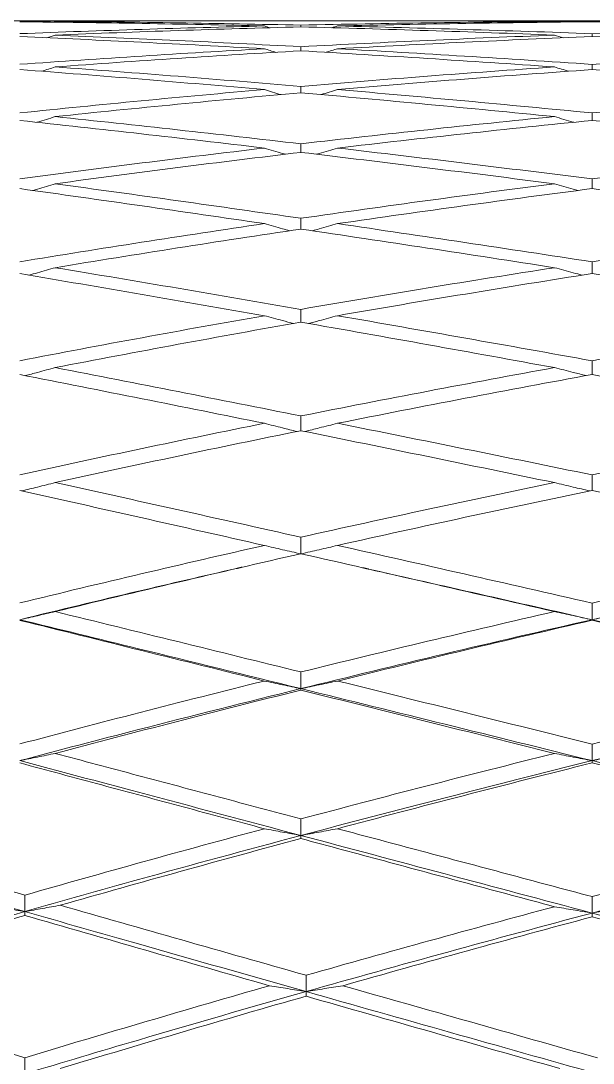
# Model space of a CAD drawing. Extents: x 4138 to 4928, y 0 to 579.
# Drawn here: x 4608.23 to 4613.19, y 209 to 218.04 of the extents above; entities that cross this region are included whole.
import ezdxf

# ---------------------------------------------------------------- set-up
doc = ezdxf.new("R2010")
doc.units = 0
doc.header["$LTSCALE"] = 10
doc.header["$MEASUREMENT"] = 0
doc.layers.add('1', color=7, linetype='CONTINUOUS')

msp = doc.modelspace()

# ---------------------------------------------------------------- linework, layer by layer
at = {"layer": '1', "color": 7, "linetype": 'Continuous', "lineweight": 18}
for p, q in [((4609.0938, 218.0413), (4607.3597, 218.0413)), ((4611.6092, 218.0413), (4609.7178, 218.0413)), ((4614.1188, 218.0413), (4612.2538, 218.0413))]:
    msp.add_line(p, q, dxfattribs=at)
for points, knots in [([(4608.2202, 218.0387), (4608.5734, 218.0408), (4608.9745, 218.0417), (4609.3756, 218.041), (4609.4233, 218.0409)], [0, 0, 0, 0, 0.88096, 1, 1, 1, 1]), ([(4609.7177, 218.0413), (4609.6757, 218.0413), (4609.2788, 218.0411), (4608.8821, 218.0394), (4608.5276, 218.0365)], [0, 0, 0, 0, 0.105796, 1, 1, 1, 1]), ([(4612.8541, 218.0365), (4612.4898, 218.0393), (4612.0749, 218.0411), (4611.6589, 218.0413), (4611.6092, 218.0413)], [0, 0, 0, 0, 0.880621, 1, 1, 1, 1]), ([(4611.9292, 218.0409), (4611.9797, 218.041), (4612.3979, 218.0417), (4612.8149, 218.0407), (4613.1806, 218.0386)], [0, 0, 0, 0, 0.120638, 1, 1, 1, 1]), ([(4613.1806, 218.0386), (4613.5691, 218.0408), (4614.0018, 218.0417), (4614.428, 218.041), (4614.4765, 218.0409)], [0, 0, 0, 0, 0.885985, 1, 1, 1, 1]), ([(4608.5276, 217.2111), (4608.4762, 217.1951), (4608.4233, 217.1786), (4608.3704, 217.1623), (4608.3688, 217.1618)], [0, 0, 0, 0, 0.969431, 1, 1, 1, 1]), ([(4612.8541, 217.2111), (4612.9083, 217.1951), (4612.9644, 217.1787), (4613.0207, 217.1623), (4613.0225, 217.1618)], [0, 0, 0, 0, 0.967292, 1, 1, 1, 1]), ([(4613.1806, 217.1784), (4613.1806, 217.1788), (4613.1806, 217.2003), (4613.1806, 217.2219), (4613.1806, 217.2431)], [0, 0, 0, 0, 0.017203, 1, 1, 1, 1]), ([(4610.3401, 216.9386), (4610.3926, 216.9229), (4610.4535, 216.9048), (4610.5145, 216.8868), (4610.5227, 216.8844)], [0, 0, 0, 0, 0.865171, 1, 1, 1, 1]), ([(4610.6568, 216.901), (4610.6568, 216.9041), (4610.6568, 216.9289), (4610.6568, 216.9538), (4610.6568, 216.9755)], [0, 0, 0, 0, 0.124369, 1, 1, 1, 1]), ([(4610.9746, 216.9386), (4610.9215, 216.9228), (4610.8605, 216.9049), (4610.7997, 216.887), (4610.7919, 216.8847)], [0, 0, 0, 0, 0.870749, 1, 1, 1, 1]), ([(4613.1806, 216.5868), (4613.1806, 216.5925), (4613.1806, 216.6204), (4613.1806, 216.6482), (4613.1806, 216.6704)], [0, 0, 0, 0, 0.203344, 1, 1, 1, 1]), ([(4608.3326, 216.5706), (4608.3463, 216.5747), (4608.4112, 216.5941), (4608.4762, 216.6135), (4608.5276, 216.6289)], [0, 0, 0, 0, 0.210676, 1, 1, 1, 1]), ([(4612.8541, 216.6289), (4612.9083, 216.6136), (4612.9771, 216.5941), (4613.0461, 216.5748), (4613.0606, 216.5707)], [0, 0, 0, 0, 0.789072, 1, 1, 1, 1]), ([(4610.6568, 216.236), (4610.6568, 216.2444), (4610.6568, 216.2754), (4610.6568, 216.3065), (4610.6568, 216.3291)], [0, 0, 0, 0, 0.269957, 1, 1, 1, 1]), ([(4610.3401, 216.2829), (4610.3926, 216.2678), (4610.4653, 216.2472), (4610.5382, 216.2266), (4610.5583, 216.2209)], [0, 0, 0, 0, 0.724554, 1, 1, 1, 1]), ([(4610.756, 216.2211), (4610.7758, 216.2266), (4610.8486, 216.2471), (4610.9215, 216.2678), (4610.9746, 216.2829)], [0, 0, 0, 0, 0.272199, 1, 1, 1, 1]), ([(4613.1806, 215.9518), (4613.1806, 215.9288), (4613.1806, 215.8948), (4613.1806, 215.8609), (4613.1806, 215.85)], [0, 0, 0, 0, 0.678167, 1, 1, 1, 1]), ([(4608.2993, 215.8361), (4608.324, 215.8432), (4608.4, 215.8647), (4608.4762, 215.8865), (4608.5276, 215.9012)], [0, 0, 0, 0, 0.32623, 1, 1, 1, 1]), ([(4613.0959, 215.8362), (4613.0696, 215.8433), (4612.9888, 215.8649), (4612.9083, 215.8865), (4612.8541, 215.9012)], [0, 0, 0, 0, 0.325819, 1, 1, 1, 1]), ([(4610.5915, 215.4172), (4610.5603, 215.4255), (4610.4763, 215.448), (4610.3926, 215.4705), (4610.3401, 215.4848)], [0, 0, 0, 0, 0.37076, 1, 1, 1, 1]), ([(4610.6568, 215.5399), (4610.6568, 215.5165), (4610.6568, 215.4796), (4610.6568, 215.4427), (4610.6568, 215.4291)], [0, 0, 0, 0, 0.63205, 1, 1, 1, 1]), ([(4610.7227, 215.4173), (4610.7536, 215.4255), (4610.8374, 215.4479), (4610.9215, 215.4705), (4610.9746, 215.4848)], [0, 0, 0, 0, 0.36881, 1, 1, 1, 1]), ([(4608.2678, 214.965), (4608.3031, 214.9744), (4608.3895, 214.9975), (4608.4762, 215.0207), (4608.5276, 215.0346)], [0, 0, 0, 0, 0.407989, 1, 1, 1, 1]), ([(4612.8541, 215.0346), (4612.9083, 215.0208), (4612.9998, 214.9976), (4613.0917, 214.9745), (4613.1291, 214.9651)], [0, 0, 0, 0, 0.593109, 1, 1, 1, 1]), ([(4613.1806, 214.9748), (4613.1806, 214.9909), (4613.1806, 215.0306), (4613.1806, 215.0702), (4613.1806, 215.0938)], [0, 0, 0, 0, 0.405095, 1, 1, 1, 1]), ([(4610.6568, 214.4877), (4610.6568, 214.5064), (4610.6568, 214.5489), (4610.6568, 214.5914), (4610.6568, 214.6152)], [0, 0, 0, 0, 0.43946, 1, 1, 1, 1]), ([(4610.3401, 214.5517), (4610.3926, 214.5384), (4610.4867, 214.5147), (4610.5813, 214.491), (4610.623, 214.4807)], [0, 0, 0, 0, 0.559441, 1, 1, 1, 1]), ([(4610.6909, 214.4807), (4610.7323, 214.491), (4610.8268, 214.5146), (4610.9215, 214.5384), (4610.9746, 214.5517)], [0, 0, 0, 0, 0.439708, 1, 1, 1, 1]), ([(4608.2376, 213.9651), (4608.2829, 213.9763), (4608.3794, 214.0003), (4608.4762, 214.0244), (4608.5276, 214.0373)], [0, 0, 0, 0, 0.469901, 1, 1, 1, 1]), ([(4612.8541, 214.0373), (4612.9083, 214.0245), (4613.0104, 214.0004), (4613.1129, 213.9765), (4613.1611, 213.9653)], [0, 0, 0, 0, 0.531623, 1, 1, 1, 1]), ([(4613.1806, 213.9695), (4613.1806, 213.9906), (4613.1806, 214.0356), (4613.1806, 214.0806), (4613.1806, 214.1046)], [0, 0, 0, 0, 0.467837, 1, 1, 1, 1]), ([(4610.0973, 213.2925), (4609.8123, 213.2274), (4609.1815, 213.081), (4608.5599, 212.9318), (4608.2201, 212.8487)], [0, 0, 0, 0, 0.449018, 1, 1, 1, 1]), ([(4610.6568, 212.2506), (4610.1822, 212.3675), (4609.3635, 212.5688), (4608.5599, 212.7657), (4608.2201, 212.8487)], [0, 0, 0, 0, 0.573764, 1, 1, 1, 1]), ([(4610.6568, 212.2506), (4610.1822, 212.1336), (4609.3635, 211.9273), (4608.5599, 211.7168), (4608.2201, 211.6263)], [0, 0, 0, 0, 0.573764, 1, 1, 1, 1]), ([(4608.2201, 211.6263), (4608.5599, 211.5358), (4609.3635, 211.3217), (4610.1822, 211.1036), (4610.6568, 210.9772)], [0, 0, 0, 0, 0.426236, 1, 1, 1, 1]), ([(4610.6568, 210.9772), (4610.1822, 210.8508), (4609.3783, 210.6323), (4608.5889, 210.4102), (4608.2633, 210.3173)], [0, 0, 0, 0, 0.584311, 1, 1, 1, 1]), ([(4610.7016, 209.6237), (4610.2118, 209.7626), (4609.3928, 209.9952), (4608.5889, 210.2244), (4608.2633, 210.3173)], [0, 0, 0, 0, 0.591814, 1, 1, 1, 1]), ([(4610.7016, 209.6237), (4610.2118, 209.4849), (4609.3928, 209.2483), (4608.5889, 209.0085), (4608.2633, 208.9102)], [0, 0, 0, 0, 0.591814, 1, 1, 1, 1])]:
    msp.add_open_spline(points, degree=3, knots=knots, dxfattribs=at)
for points, degree in [([(4610.3401, 217.9971), (4609.9865, 218.0056), (4609.2795, 218.0202), (4608.5731, 218.03), (4608.2202, 218.0337)], 3), ([(4608.5071, 218.0298), (4608.514, 218.032), (4608.5208, 218.0342), (4608.5276, 218.0365)], 3), ([(4608.5276, 218.0365), (4608.8827, 218.0336), (4609.5927, 218.0253), (4610.3022, 218.0121), (4610.6568, 218.0044)], 3), ([(4610.6568, 218.0044), (4611.0289, 218.0125), (4611.7673, 218.0258), (4612.4938, 218.0337), (4612.8541, 218.0365)], 3), ([(4613.1806, 218.0337), (4612.8185, 218.0302), (4612.0887, 218.0208), (4611.3478, 218.006), (4610.9746, 217.9971)], 3), ([(4612.8541, 218.0365), (4612.8616, 218.0342), (4612.8691, 218.0319), (4612.8765, 218.0296)], 3), ([(4615.4501, 217.9971), (4615.0704, 218.0057), (4614.3124, 218.0203), (4613.5574, 218.0301), (4613.1806, 218.0337)], 3), ([(4608.2202, 217.9305), (4608.5737, 217.9443), (4609.2805, 217.9692), (4609.987, 217.9887), (4610.3401, 217.9971)], 3), ([(4610.6568, 217.9892), (4610.3018, 217.98), (4609.5919, 217.9591), (4608.8823, 217.9327), (4608.5276, 217.9181)], 3), ([(4610.3401, 217.9971), (4610.3569, 217.9918), (4610.3736, 217.9865), (4610.3904, 217.9812)], 3), ([(4610.6568, 217.9892), (4610.6568, 217.9943), (4610.6568, 217.9993), (4610.6568, 218.0044)], 3), ([(4612.8541, 217.9181), (4612.4913, 217.9322), (4611.7622, 217.9581), (4611.0264, 217.9797), (4610.6568, 217.9892)], 3), ([(4610.925, 217.9815), (4610.9415, 217.9867), (4610.9581, 217.9919), (4610.9746, 217.9971)], 3), ([(4610.9746, 217.9971), (4611.3456, 217.9883), (4612.0843, 217.9683), (4612.8163, 217.9437), (4613.1806, 217.9304)], 3), ([(4613.1806, 217.9304), (4613.5571, 217.9442), (4614.3118, 217.969), (4615.0701, 217.9886), (4615.4501, 217.9971)], 3), ([(4613.1806, 217.9304), (4613.1806, 217.922), (4613.1806, 217.9136), (4613.1806, 217.9052)], 3), ([(4610.3401, 217.7997), (4609.983, 217.8197), (4609.2725, 217.8572), (4608.5697, 217.89), (4608.2202, 217.9051)], 3), ([(4608.4541, 217.8943), (4608.4786, 217.9022), (4608.5031, 217.9102), (4608.5276, 217.9181)], 3), ([(4608.5276, 217.9181), (4608.8784, 217.9037), (4609.584, 217.8724), (4610.2979, 217.8363), (4610.6568, 217.8171)], 3), ([(4610.6568, 217.8171), (4611.024, 217.8367), (4611.7574, 217.8732), (4612.4889, 217.904), (4612.8541, 217.9181)], 3), ([(4613.1806, 217.9052), (4612.8124, 217.8903), (4612.0764, 217.8579), (4611.3417, 217.8201), (4610.9746, 217.7997)], 3), ([(4612.9325, 217.8941), (4612.9063, 217.9021), (4612.8802, 217.9101), (4612.8541, 217.9181)], 3), ([(4615.4501, 217.7997), (4615.0716, 217.8196), (4614.3148, 217.857), (4613.5586, 217.89), (4613.1806, 217.9052)], 3), ([(4608.2202, 217.6645), (4608.5731, 217.6899), (4609.2794, 217.7378), (4609.9864, 217.78), (4610.3401, 217.7997)], 3), ([(4610.6568, 217.7818), (4610.3013, 217.7613), (4609.5909, 217.7176), (4608.8818, 217.6683), (4608.5276, 217.6421)], 3), ([(4610.4404, 217.7683), (4610.4069, 217.7788), (4610.3735, 217.7892), (4610.3401, 217.7997)], 3), ([(4610.6568, 217.8171), (4610.6568, 217.8053), (4610.6568, 217.7935), (4610.6568, 217.7818)], 3), ([(4612.8541, 217.6421), (4612.487, 217.6676), (4611.7537, 217.7163), (4611.0221, 217.7607), (4610.6568, 217.7818)], 3), ([(4610.8747, 217.7686), (4610.9079, 217.7789), (4610.9412, 217.7893), (4610.9746, 217.7997)], 3), ([(4610.9746, 217.7997), (4611.3411, 217.7794), (4612.0754, 217.7365), (4612.8118, 217.6891), (4613.1806, 217.6644)], 3), ([(4613.1806, 217.6644), (4613.5577, 217.6897), (4614.3131, 217.7375), (4615.0707, 217.7798), (4615.4501, 217.7997)], 3), ([(4613.1806, 217.6193), (4613.1806, 217.6343), (4613.1806, 217.6494), (4613.1806, 217.6644)], 3), ([(4610.3401, 217.4458), (4609.9864, 217.4766), (4609.2793, 217.5365), (4608.573, 217.5923), (4608.2202, 217.6191)], 3), ([(4608.4088, 217.6043), (4608.4483, 217.6168), (4608.4879, 217.6295), (4608.5276, 217.6421)], 3), ([(4608.5276, 217.6421), (4608.882, 217.616), (4609.5913, 217.5616), (4610.3015, 217.5032), (4610.6568, 217.473)], 3), ([(4610.6568, 217.473), (4611.0222, 217.504), (4611.7538, 217.5632), (4612.4871, 217.6167), (4612.8541, 217.6421)], 3), ([(4613.1806, 217.6193), (4612.8118, 217.5931), (4612.0753, 217.5381), (4611.3411, 217.4775), (4610.9746, 217.4458)], 3), ([(4612.8541, 217.6421), (4612.8961, 217.6295), (4612.9382, 217.6168), (4612.9804, 217.6041)], 3), ([(4615.4501, 217.4458), (4615.0755, 217.4764), (4614.3226, 217.5361), (4613.5625, 217.5922), (4613.1806, 217.6193)], 3), ([(4610.6568, 217.4179), (4610.6568, 217.4363), (4610.6568, 217.4547), (4610.6568, 217.473)], 3), ([(4608.2202, 217.2433), (4608.5674, 217.2794), (4609.268, 217.3493), (4609.9807, 217.4144), (4610.3401, 217.4458)], 3), ([(4610.6568, 217.4179), (4610.2976, 217.386), (4609.5835, 217.3196), (4608.8781, 217.2481), (4608.5276, 217.2111)], 3), ([(4610.3401, 217.4458), (4610.388, 217.431), (4610.4359, 217.4164), (4610.484, 217.4017)], 3), ([(4612.8541, 217.2111), (4612.4872, 217.2475), (4611.754, 217.3184), (4611.0223, 217.3854), (4610.6568, 217.4179)], 3), ([(4610.9746, 217.4458), (4610.9266, 217.4311), (4610.8787, 217.4165), (4610.8309, 217.402)], 3), ([(4610.9746, 217.4458), (4611.3426, 217.4139), (4612.0783, 217.3482), (4612.8133, 217.2787), (4613.1806, 217.2431)], 3), ([(4613.1806, 217.2431), (4613.5534, 217.2793), (4614.3045, 217.3492), (4615.0665, 217.4144), (4615.4501, 217.4458)], 3), ([(4608.5276, 217.2111), (4608.879, 217.1739), (4609.5853, 217.0975), (4610.2985, 217.0169), (4610.6568, 216.9755)], 3), ([(4610.6568, 216.9755), (4611.0237, 217.0178), (4611.7569, 217.0993), (4612.4887, 217.1748), (4612.8541, 217.2111)], 3), ([(4610.3401, 216.9386), (4609.9824, 216.9807), (4609.2713, 217.0628), (4608.569, 217.1405), (4608.2202, 217.1782)], 3), ([(4613.1806, 217.1784), (4612.8115, 217.1412), (4612.0746, 217.0641), (4611.3408, 216.9814), (4610.9746, 216.9386)], 3), ([(4615.4501, 216.9386), (4615.0661, 216.981), (4614.3038, 217.0634), (4613.5531, 217.1409), (4613.1806, 217.1784)], 3), ([(4608.2202, 216.6707), (4608.5729, 216.7184), (4609.279, 216.8106), (4609.9863, 216.8969), (4610.3401, 216.9386)], 3), ([(4610.9746, 216.9386), (4611.3398, 216.8959), (4612.0727, 216.8085), (4612.8105, 216.7171), (4613.1806, 216.6704)], 3), ([(4613.1806, 216.6704), (4613.562, 216.7185), (4614.3216, 216.8111), (4615.075, 216.8971), (4615.4501, 216.9386)], 3), ([(4610.6568, 216.901), (4610.3012, 216.8586), (4609.5908, 216.7709), (4608.8817, 216.6773), (4608.5276, 216.6289)], 3), ([(4612.8541, 216.6289), (4612.4851, 216.6763), (4611.7498, 216.769), (4611.0201, 216.8577), (4610.6568, 216.901)], 3), ([(4610.3401, 216.2829), (4609.9862, 216.335), (4609.2789, 216.4378), (4608.5729, 216.5375), (4608.2202, 216.5865)], 3), ([(4608.5276, 216.6289), (4608.8819, 216.5805), (4609.5912, 216.4821), (4610.3014, 216.3806), (4610.6568, 216.3291)], 3), ([(4610.6568, 216.3291), (4611.0241, 216.3823), (4611.7577, 216.4854), (4612.4891, 216.5821), (4612.8541, 216.6289)], 3), ([(4613.1806, 216.5868), (4612.8135, 216.5392), (4612.0787, 216.441), (4611.3428, 216.3367), (4610.9746, 216.2829)], 3), ([(4615.4501, 216.2829), (4615.0707, 216.3353), (4614.313, 216.4384), (4613.5577, 216.538), (4613.1806, 216.5868)], 3), ([(4608.2202, 215.9521), (4608.5693, 216.0097), (4609.2717, 216.1224), (4609.9826, 216.2302), (4610.3401, 216.2829)], 3), ([(4610.6568, 216.236), (4610.2977, 216.1827), (4609.5838, 216.0735), (4608.8783, 215.9595), (4608.5276, 215.9012)], 3), ([(4612.8541, 215.9012), (4612.488, 215.9584), (4611.7556, 216.0714), (4611.023, 216.1816), (4610.6568, 216.236)], 3), ([(4610.9746, 216.2829), (4611.3424, 216.2291), (4612.0779, 216.1201), (4612.8131, 216.0083), (4613.1806, 215.9518)], 3), ([(4613.1806, 215.9518), (4613.561, 216.0103), (4614.3197, 216.1239), (4615.074, 216.2309), (4615.4501, 216.2829)], 3), ([(4610.3401, 215.4848), (4609.9864, 215.5468), (4609.2793, 215.6697), (4608.5731, 215.7901), (4608.2202, 215.8496)], 3), ([(4608.5276, 215.9012), (4608.8826, 215.8422), (4609.5925, 215.7229), (4610.3021, 215.6013), (4610.6568, 215.5399)], 3), ([(4610.6568, 215.5399), (4611.0267, 215.6038), (4611.7629, 215.7279), (4612.4916, 215.8445), (4612.8541, 215.9012)], 3), ([(4613.1806, 215.85), (4612.8166, 215.7927), (4612.0849, 215.6747), (4611.3459, 215.5494), (4610.9746, 215.4848)], 3), ([(4615.4501, 215.4848), (4615.0695, 215.5474), (4614.3107, 215.6709), (4613.5565, 215.7909), (4613.1806, 215.85)], 3), ([(4608.2202, 215.0942), (4608.5735, 215.1625), (4609.2803, 215.2958), (4609.9869, 215.4228), (4610.3401, 215.4848)], 3), ([(4610.9746, 215.4848), (4611.3477, 215.4198), (4612.0886, 215.2897), (4612.8185, 215.1591), (4613.1806, 215.0938)], 3), ([(4613.1806, 215.0938), (4613.5592, 215.162), (4614.316, 215.2953), (4615.0722, 215.4226), (4615.4501, 215.4848)], 3), ([(4610.6568, 215.4291), (4610.3017, 215.3664), (4609.5917, 215.2381), (4608.8822, 215.1035), (4608.5276, 215.0346)], 3), ([(4612.8541, 215.0346), (4612.4936, 215.1004), (4611.7669, 215.2321), (4611.0287, 215.3635), (4610.6568, 215.4291)], 3), ([(4608.5276, 215.0346), (4608.8826, 214.9656), (4609.5925, 214.8267), (4610.3021, 214.686), (4610.6568, 214.6152)], 3), ([(4610.6568, 214.6152), (4611.0254, 214.6887), (4611.7603, 214.832), (4612.4903, 214.9682), (4612.8541, 215.0346)], 3), ([(4610.3401, 214.5517), (4609.9865, 214.6231), (4609.2796, 214.765), (4608.5732, 214.9049), (4608.2202, 214.9744)], 3), ([(4613.1806, 214.9748), (4612.815, 214.9077), (4612.0817, 214.7702), (4611.3443, 214.6258), (4610.9746, 214.5517)], 3), ([(4615.4501, 214.5517), (4615.0792, 214.622), (4614.3299, 214.7628), (4613.5661, 214.9041), (4613.1806, 214.9748)], 3), ([(4608.2202, 214.105), (4608.5733, 214.1827), (4609.2799, 214.3347), (4609.9867, 214.4804), (4610.3401, 214.5517)], 3), ([(4610.6568, 214.4877), (4610.3015, 214.4157), (4609.5914, 214.2687), (4608.8821, 214.1155), (4608.5276, 214.0373)], 3), ([(4612.8541, 214.0373), (4612.4906, 214.1126), (4611.7609, 214.2631), (4611.0257, 214.4129), (4610.6568, 214.4877)], 3), ([(4610.9746, 214.5517), (4611.345, 214.4776), (4612.0831, 214.3288), (4612.8157, 214.1794), (4613.1806, 214.1046)], 3), ([(4613.1806, 214.1046), (4613.5633, 214.183), (4614.3243, 214.3358), (4615.0763, 214.481), (4615.4501, 214.5517)], 3), ([(4608.5276, 214.0373), (4608.8748, 213.9607), (4609.5768, 213.8052), (4610.2942, 213.645), (4610.6568, 213.5638)], 3), ([(4610.6568, 213.5638), (4611.0269, 213.6467), (4611.7632, 213.8083), (4612.4918, 213.9622), (4612.8541, 214.0373)], 3), ([(4610.3401, 213.4925), (4609.9801, 213.574), (4609.2667, 213.735), (4608.5668, 213.8917), (4608.2202, 213.969)], 3), ([(4613.1806, 213.9695), (4612.8156, 213.8935), (4612.0829, 213.7382), (4611.3449, 213.5757), (4610.9746, 213.4925)], 3), ([(4615.4501, 213.4925), (4615.071, 213.573), (4614.3137, 213.733), (4613.558, 213.891), (4613.1806, 213.9695)], 3), ([(4608.2202, 212.9938), (4608.5734, 213.0801), (4609.28, 213.2494), (4609.9868, 213.4125), (4610.3401, 213.4925)], 3), ([(4610.3401, 213.4925), (4610.3926, 213.4802), (4610.4979, 213.4557), (4610.6037, 213.4314), (4610.6568, 213.4192)], 3), ([(4610.6568, 213.4192), (4610.6568, 213.4433), (4610.6568, 213.4915), (4610.6568, 213.5397), (4610.6568, 213.5638)], 3), ([(4610.6568, 213.4192), (4610.7096, 213.4313), (4610.8154, 213.4556), (4610.9215, 213.4802), (4610.9746, 213.4925)], 3), ([(4610.9746, 213.4925), (4611.3383, 213.4108), (4612.0698, 213.2459), (4612.809, 213.078), (4613.1806, 212.9933)], 3), ([(4613.1806, 212.9933), (4613.5582, 213.0793), (4614.3141, 213.2484), (4615.0712, 213.412), (4615.4501, 213.4925)], 3), ([(4610.6568, 213.4207), (4610.3015, 213.34), (4609.5914, 213.1757), (4608.8821, 213.0054), (4608.5276, 212.9186)], 3), ([(4612.8541, 212.9186), (4612.485, 213.0035), (4611.7496, 213.1721), (4611.0201, 213.3383), (4610.6568, 213.4207)], 3), ([(4610.1458, 213.3036), (4610.0968, 213.2925)], 1), ([(4611.2454, 213.287), (4611.195, 213.2984)], 1), ([(4613.1806, 212.8487), (4612.5274, 212.9975), (4611.882, 213.1437), (4611.245, 213.2871)], 3), ([(4615.0824, 213.2697), (4614.4415, 213.1319), (4613.8074, 212.9915), (4613.1806, 212.8487)], 3), ([(4613.1806, 212.8487), (4613.1806, 212.8728), (4613.1806, 212.921), (4613.1806, 212.9692), (4613.1806, 212.9933)], 3), ([(4608.2201, 212.8487), (4608.2712, 212.8602), (4608.3736, 212.8834), (4608.4762, 212.9068), (4608.5276, 212.9186)], 3), ([(4608.5276, 212.9186), (4608.8809, 212.8321), (4609.589, 212.6584), (4610.3003, 212.4832), (4610.6568, 212.3953)], 3), ([(4610.6568, 212.3953), (4611.0219, 212.4853), (4611.7532, 212.6624), (4612.4868, 212.8341), (4612.8541, 212.9186)], 3), ([(4612.8541, 212.9186), (4612.9083, 212.9069), (4613.0168, 212.8835), (4613.1259, 212.8603), (4613.1806, 212.8487)], 3), ([(4613.1806, 212.8487), (4613.235, 212.8602), (4613.344, 212.8834), (4613.4534, 212.9068), (4613.5082, 212.9186)], 3), ([(4610.3401, 212.3169), (4609.9855, 212.4052), (4609.2775, 212.5811), (4608.5721, 212.7559), (4608.2202, 212.8429)], 3), ([(4613.1806, 212.8487), (4612.3255, 212.6538), (4611.4838, 212.4544), (4610.6568, 212.2506)], 3), ([(4613.1806, 212.8434), (4612.8133, 212.7587), (4612.0783, 212.5863), (4611.3426, 212.4078), (4610.9746, 212.3169)], 3), ([(4613.1806, 212.8434), (4613.1806, 212.8443), (4613.1806, 212.8461), (4613.1806, 212.8478), (4613.1806, 212.8487)], 3), ([(4615.7856, 212.2506), (4614.9044, 212.4544), (4614.0357, 212.6538), (4613.1806, 212.8487)], 3), ([(4615.4501, 212.3169), (4615.0743, 212.4047), (4614.3201, 212.5802), (4613.5612, 212.7557), (4613.1806, 212.8434)], 3), ([(4610.6568, 212.2506), (4610.6568, 212.2747), (4610.6568, 212.323), (4610.6568, 212.3712), (4610.6568, 212.3953)], 3), ([(4608.2202, 211.7709), (4608.5629, 211.8622), (4609.2589, 212.0446), (4609.9762, 212.2263), (4610.3401, 212.3169)], 3), ([(4610.6568, 212.2381), (4610.2905, 212.1467), (4609.5693, 211.9638), (4608.871, 211.7805), (4608.5276, 211.6889)], 3), ([(4610.3401, 212.3169), (4610.3926, 212.3058), (4610.4979, 212.2836), (4610.6037, 212.2616), (4610.6568, 212.2506)], 3), ([(4610.6568, 212.2506), (4610.7096, 212.2615), (4610.8154, 212.2835), (4610.9215, 212.3058), (4610.9746, 212.3169)], 3), ([(4610.6568, 212.2381), (4610.6568, 212.2402), (4610.6568, 212.2444), (4610.6568, 212.2485), (4610.6568, 212.2506)], 3), ([(4613.1806, 211.6263), (4612.3255, 211.8386), (4611.4838, 212.0468), (4610.6568, 212.2506)], 3), ([(4612.8541, 211.6889), (4612.4892, 211.7804), (4611.758, 211.9634), (4611.0243, 212.1465), (4610.6568, 212.2381)], 3), ([(4610.9746, 212.3169), (4611.3435, 212.2258), (4612.0802, 212.0436), (4612.8143, 211.8614), (4613.1806, 211.7704)], 3), ([(4613.1806, 211.7704), (4613.5493, 211.862), (4614.2963, 212.0447), (4615.0623, 212.2264), (4615.4501, 212.3169)], 3), ([(4615.7856, 212.2506), (4614.9044, 212.0468), (4614.0357, 211.8386), (4613.1806, 211.6263)], 3), ([(4608.5276, 211.6889), (4608.4762, 211.6784), (4608.3736, 211.6574), (4608.2712, 211.6366), (4608.2201, 211.6263)], 3), ([(4610.6568, 211.1208), (4610.4226, 211.1833), (4609.9526, 211.3087), (4609.242, 211.4983), (4608.7662, 211.6253), (4608.5276, 211.6889)], 3), ([(4610.6568, 211.1208), (4611.0128, 211.2157), (4611.735, 211.4054), (4612.4777, 211.5945), (4612.8541, 211.6889)], 3), ([(4613.1806, 211.6263), (4613.1259, 211.6366), (4613.0168, 211.6575), (4612.9083, 211.6784), (4612.8541, 211.6889)], 3), ([(4613.1806, 211.7704), (4613.1806, 211.7464), (4613.1806, 211.6983), (4613.1806, 211.6503), (4613.1806, 211.6263)], 3), ([(4613.1806, 211.6263), (4613.235, 211.6366), (4613.344, 211.6574), (4613.4534, 211.6784), (4613.5082, 211.6889)], 3), ([(4610.3401, 211.036), (4610.1065, 211.0989), (4609.638, 211.2249), (4608.9309, 211.4152), (4608.4575, 211.5426), (4608.2202, 211.6065)], 3), ([(4613.1806, 211.6263), (4612.3255, 211.4139), (4611.4838, 211.1975), (4610.6568, 210.9772)], 3), ([(4613.1806, 211.607), (4612.8037, 211.5124), (4612.0591, 211.3225), (4611.333, 211.1317), (4610.9746, 211.036)], 3), ([(4613.1806, 211.607), (4613.1806, 211.6103), (4613.1806, 211.6167), (4613.1806, 211.6231), (4613.1806, 211.6263)], 3), ([(4615.7856, 210.9772), (4614.9044, 211.1975), (4614.0357, 211.4139), (4613.1806, 211.6263)], 3), ([(4615.4501, 211.036), (4615.0748, 211.1307), (4614.3212, 211.3206), (4613.5618, 211.5114), (4613.1806, 211.607)], 3), ([(4610.6568, 210.9772), (4610.6568, 211.0012), (4610.6568, 211.049), (4610.6568, 211.0969), (4610.6568, 211.1208)], 3), ([(4608.2633, 210.3173), (4607.4657, 210.5449), (4606.6836, 210.769), (4605.9179, 210.9891)], 3), ([(4606.2147, 211.048), (4606.5449, 210.953), (4607.2165, 210.76), (4607.9106, 210.5611), (4608.2633, 210.4602)], 3), ([(4608.2633, 210.4602), (4608.5998, 210.5563), (4609.2823, 210.7485), (4609.9843, 210.9403), (4610.3401, 211.036)], 3), ([(4610.6568, 210.9772), (4610.6037, 210.987), (4610.4979, 211.0065), (4610.3926, 211.0262), (4610.3401, 211.036)], 3), ([(4610.9746, 211.036), (4610.9215, 211.0261), (4610.8154, 211.0064), (4610.7096, 210.9869), (4610.6568, 210.9772)], 3), ([(4610.6568, 210.9508), (4610.6568, 210.9552), (4610.6568, 210.9641), (4610.6568, 210.9728), (4610.6568, 210.9772)], 3), ([(4610.6568, 210.9772), (4611.4838, 210.7569), (4612.3255, 210.5327), (4613.1806, 210.3049)], 3), ([(4613.1806, 210.4472), (4612.9328, 210.5134), (4612.4391, 210.6452), (4611.7061, 210.8408), (4611.2181, 210.971), (4610.9746, 211.036)], 3), ([(4613.1806, 210.4472), (4613.56, 210.5484), (4614.3176, 210.7477), (4615.073, 210.9409), (4615.4501, 211.036)], 3), ([(4615.7856, 210.9772), (4614.9044, 210.7569), (4614.0357, 210.5327), (4613.1806, 210.3049)], 3), ([(4610.6568, 210.9508), (4610.312, 210.858), (4609.6195, 210.6688), (4608.9214, 210.4723), (4608.571, 210.3722)], 3), ([(4612.8541, 210.3598), (4612.6039, 210.4271), (4612.1076, 210.5606), (4611.3798, 210.7563), (4610.8969, 210.8862), (4610.6568, 210.9508)], 3), ([(4608.2633, 210.4602), (4608.2633, 210.4363), (4608.2633, 210.3887), (4608.2633, 210.3411), (4608.2633, 210.3173)], 3), ([(4613.1806, 210.3049), (4613.1806, 210.3287), (4613.1806, 210.3761), (4613.1806, 210.4235), (4613.1806, 210.4472)], 3), ([(4608.2633, 210.3173), (4608.212, 210.3264), (4608.1096, 210.3446), (4608.0077, 210.363), (4607.9569, 210.3722)], 3), ([(4608.2633, 210.3173), (4608.3144, 210.3264), (4608.4168, 210.3446), (4608.5195, 210.3629), (4608.571, 210.3722)], 3), ([(4608.571, 210.3722), (4608.9189, 210.2727), (4609.6219, 210.072), (4610.3393, 209.8679), (4610.7016, 209.7649)], 3), ([(4610.7016, 209.7649), (4611.0608, 209.8669), (4611.7788, 210.068), (4612.4959, 210.2634), (4612.8541, 210.3598)], 3), ([(4612.8541, 210.3598), (4612.9083, 210.3506), (4613.0168, 210.3323), (4613.1259, 210.314), (4613.1806, 210.3049)], 3), ([(4613.5082, 210.3598), (4613.4534, 210.3505), (4613.344, 210.3322), (4613.235, 210.314), (4613.1806, 210.3049)], 3), ([(4608.2633, 210.3173), (4607.4657, 210.0896), (4606.6836, 209.8584), (4605.9179, 209.6237)], 3), ([(4608.2633, 210.2838), (4607.9205, 210.185), (4607.2363, 209.9846), (4606.5548, 209.7788), (4606.2147, 209.6745)], 3), ([(4608.2633, 210.2838), (4608.2633, 210.2894), (4608.2633, 210.3006), (4608.2633, 210.3117), (4608.2633, 210.3173)], 3), ([(4610.3848, 209.6745), (4610.024, 209.7778), (4609.3096, 209.9827), (4608.6097, 210.184), (4608.2633, 210.2838)], 3), ([(4613.1806, 210.3049), (4612.3409, 210.0813), (4611.5142, 209.8541), (4610.7016, 209.6237)], 3), ([(4613.1806, 210.272), (4612.8214, 210.1753), (4612.102, 209.9791), (4611.3807, 209.7771), (4611.0196, 209.6745)], 3), ([(4613.1806, 210.272), (4613.1806, 210.2775), (4613.1806, 210.2885), (4613.1806, 210.2995), (4613.1806, 210.3049)], 3), ([(4613.1806, 210.3049), (4614.0357, 210.0772), (4614.9044, 209.8458), (4615.7856, 209.611)], 3), ([(4615.4501, 209.6618), (4615.1795, 209.7345), (4614.6506, 209.8767), (4613.8975, 210.0792), (4613.4158, 210.2087), (4613.1806, 210.272)], 3), ([(4610.7016, 209.6237), (4610.7016, 209.6473), (4610.7016, 209.6943), (4610.7016, 209.7414), (4610.7016, 209.7649)], 3), ([(4605.9179, 209.6237), (4606.6836, 209.3891), (4607.4657, 209.1512), (4608.2633, 208.9102)], 3), ([(4608.2633, 209.0499), (4607.9194, 209.1542), (4607.2341, 209.3625), (4606.5537, 209.5706), (4606.2147, 209.6745)], 3), ([(4608.2633, 209.0499), (4608.6163, 209.1568), (4609.3229, 209.3677), (4610.0306, 209.5731), (4610.3848, 209.6745)], 3), ([(4610.3848, 209.6745), (4610.4373, 209.666), (4610.5426, 209.6491), (4610.6485, 209.6322), (4610.7016, 209.6237)], 3), ([(4610.7016, 209.6237), (4610.7544, 209.6321), (4610.8602, 209.649), (4610.9664, 209.666), (4611.0196, 209.6745)], 3), ([(4610.7016, 209.5839), (4610.7016, 209.5905), (4610.7016, 209.6038), (4610.7016, 209.6171), (4610.7016, 209.6237)], 3), ([(4613.2269, 208.9101), (4612.3713, 209.1512), (4611.5292, 209.3891), (4610.7016, 209.6237)], 3), ([(4611.0196, 209.6745), (4611.3843, 209.571), (4612.1169, 209.3632), (4612.8558, 209.1541), (4613.2269, 209.0493)], 3), ([(4610.7016, 209.5839), (4610.3461, 209.4821), (4609.6356, 209.2759), (4608.9257, 209.0641), (4608.571, 208.9567)], 3), ([(4612.9003, 208.9567), (4612.5311, 209.0617), (4611.7955, 209.2712), (4611.0653, 209.4798), (4610.7016, 209.5839)], 3), ([(4608.2633, 208.9102), (4608.2633, 208.9334), (4608.2633, 208.98), (4608.2633, 209.0266), (4608.2633, 209.0499)], 3)]:
    msp.add_open_spline(points, degree=degree, dxfattribs=at)

doc.saveas('drawing.dxf')
